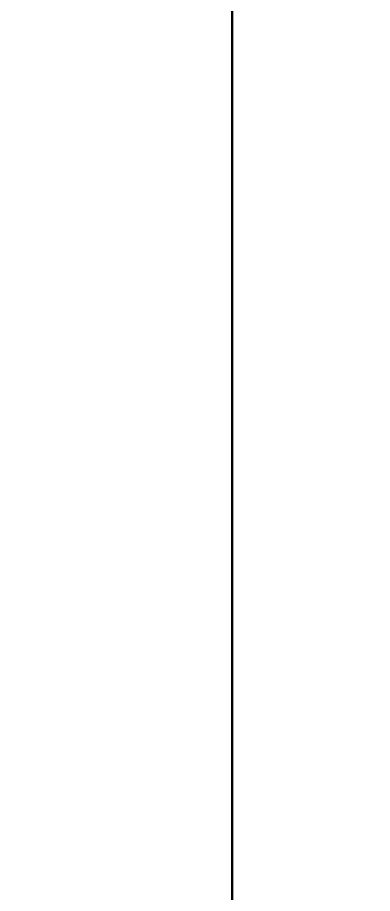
# Model space of a CAD drawing. Header units: inches. Extents: x -13 to 19.5, y -2.9 to 5.1.
# Drawn here: x -8.227238 to -8.226564, y 1.20365 to 1.205315 of the extents above; entities that cross this region are included whole.
import ezdxf

# ---------------------------------------------------------------- set-up
doc = ezdxf.new("R2010")
doc.units = ezdxf.units.IN
doc.header["$MEASUREMENT"] = 0
doc.layers.add('A-DOOR', color=31, linetype='Continuous', lineweight=30)
doc.layers.add('A-GENM', color=13, linetype='Continuous', lineweight=30)

# ---------------------------------------------------------------- blocks, each defined once
blk = doc.blocks.new('Handle - Lever Handle-742036-_3D_')
at = {"layer": 'A-GENM', "lineweight": 40}
mesh = blk.add_polyface(dxfattribs=at)
corners = [(1.9257813, 8.4167258, -1.5625), (1.9257813, 8.4167258, -2.9375), (-1.8734788, 6.3107615, -2.9375), (-1.8734788, 6.3107615, -1.5625)]
mesh.append_faces([[corners[k] for k in face] for face in [(2, 3, 0, 1)]])
mesh = blk.add_polyface(dxfattribs=at)
corners = [(-1.8734788, -6.3107615, -1.5625), (-1.8734788, -6.3107615, -2.9375), (1.9257813, -8.4167258, -2.9375), (1.9257813, -8.4167258, -1.5625)]
mesh.append_faces([[corners[k] for k in face] for face in [(2, 3, 0, 1)]])

msp = doc.modelspace()

# ---------------------------------------------------------------- block references
at = {"layer": 'A-GENM', "lineweight": 40, "extrusion": (0, -1, 0), "rotation": 180}
msp.add_blockref('Handle - Lever Handle-742036-_3D_', (-8.9179538, 38.6244993, 1.1575), dxfattribs=at)

# ---------------------------------------------------------------- meshes
at = {"layer": 'A-DOOR', "lineweight": 40}
mesh = msp.add_polyface(dxfattribs=at)
corners = [(17.8565132, 1.9675, 92.5911804), (17.8565132, 0.1081329, 92.5911804), (-11.3586313, 0.1081329, 92.5911804), (-11.3586313, 1.9675, 92.5911804)]
mesh.append_faces([[corners[k] for k in face] for face in [(3, 0, 1, 2)]])
mesh = msp.add_polyface(dxfattribs=at)
corners = [(17.5477386, 1.9675, 92.0775155), (-11.0498567, 1.9675, 92.0775155), (-11.0498567, 1.78, 92.0775155), (17.5477386, 1.78, 92.0775155), (17.5477386, 0.405, 92.0775155), (-11.0498567, 0.405, 92.0775155), (-11.0498567, 0.2175, 92.0775155), (17.5477386, 0.2175, 92.0775155)]
mesh.append_faces([[corners[k] for k in face] for face in [(2, 3, 0, 1), (6, 7, 4, 5)]])
mesh = msp.add_polyface(dxfattribs=at)
corners = [(17.5477386, 1.9675, 0.1875), (17.5477386, 1.78, 0.1875), (-11.0498567, 1.78, 0.1875), (-11.0498567, 1.9675, 0.1875), (17.5477386, 0.405, 0.1875), (17.5477386, 0.2175, 0.1875), (-11.0498567, 0.2175, 0.1875), (-11.0498567, 0.405, 0.1875)]
mesh.append_faces([[corners[k] for k in face] for face in [(1, 2, 3, 0), (5, 6, 7, 4)]])
mesh = msp.add_polyface(dxfattribs=at)
corners = [(18.7218925, 1.1058071, 93.4565596), (18.7218925, 1.9084448, 93.4565596), (-12.2240106, 1.9084448, 93.4565596), (-12.2240106, 1.1058071, 93.4565596)]
mesh.append_faces([[corners[k] for k in face] for face in [(3, 0, 1, 2)]])
mesh = msp.add_polyface(dxfattribs=at)
corners = [(17.5477386, 0.405, 92.0775155), (17.5477386, 1.78, 92.0775155), (-11.0498567, 1.78, 92.0775155), (-11.0498567, 0.405, 92.0775155)]
mesh.append_faces([[corners[k] for k in face] for face in [(3, 0, 1, 2)]])
mesh = msp.add_polyface(dxfattribs=at)
corners = [(-11.0498567, 0.405, 0.1875), (-11.0498567, 1.78, 0.1875), (17.5477386, 1.78, 0.1875), (17.5477386, 0.405, 0.1875)]
mesh.append_faces([[corners[k] for k in face] for face in [(3, 0, 1, 2)]])
mesh = msp.add_polyface(dxfattribs=at)
corners = [(14.7247121, 1.78, 89.254489), (14.7247121, 0.405, 89.254489), (-8.2268302, 0.405, 89.254489), (-8.2268302, 1.78, 89.254489)]
mesh.append_faces([[corners[k] for k in face] for face in [(3, 0, 1, 2)]])
mesh = msp.add_polyface(dxfattribs=at)
corners = [(-8.2268302, 1.78, 89.254489), (-8.2268302, 0.405, 89.254489), (-8.2268302, 0.405, 3.0105265), (-8.2268302, 1.78, 3.0105265)]
mesh.append_faces([[corners[k] for k in face] for face in [(3, 0, 1, 2)]])
mesh = msp.add_polyface(dxfattribs=at)
corners = [(-8.2268302, 1.78, 3.0105265), (-8.2268302, 0.405, 3.0105265), (14.7247121, 0.405, 3.0105265), (14.7247121, 1.78, 3.0105265)]
mesh.append_faces([[corners[k] for k in face] for face in [(3, 0, 1, 2)]])
mesh = msp.add_polyface(dxfattribs=at)
corners = [(19.5408357, -1.2239073, 94.2755028), (19.5408357, 1.206365, 94.2755028), (-13.0429538, 1.206365, 94.2755028), (-13.0429538, -1.2239073, 94.2755028)]
mesh.append_faces([[corners[k] for k in face] for face in [(3, 0, 1, 2)]])
mesh = msp.add_polyface(dxfattribs=at)
corners = [(19.220562, 1.206365, 93.9552292), (19.220562, 1.1058071, 93.9552292), (-12.7226801, 1.1058071, 93.9552292), (-12.7226801, 1.206365, 93.9552292)]
mesh.append_faces([[corners[k] for k in face] for face in [(3, 0, 1, 2)]])

doc.saveas('drawing.dxf')
